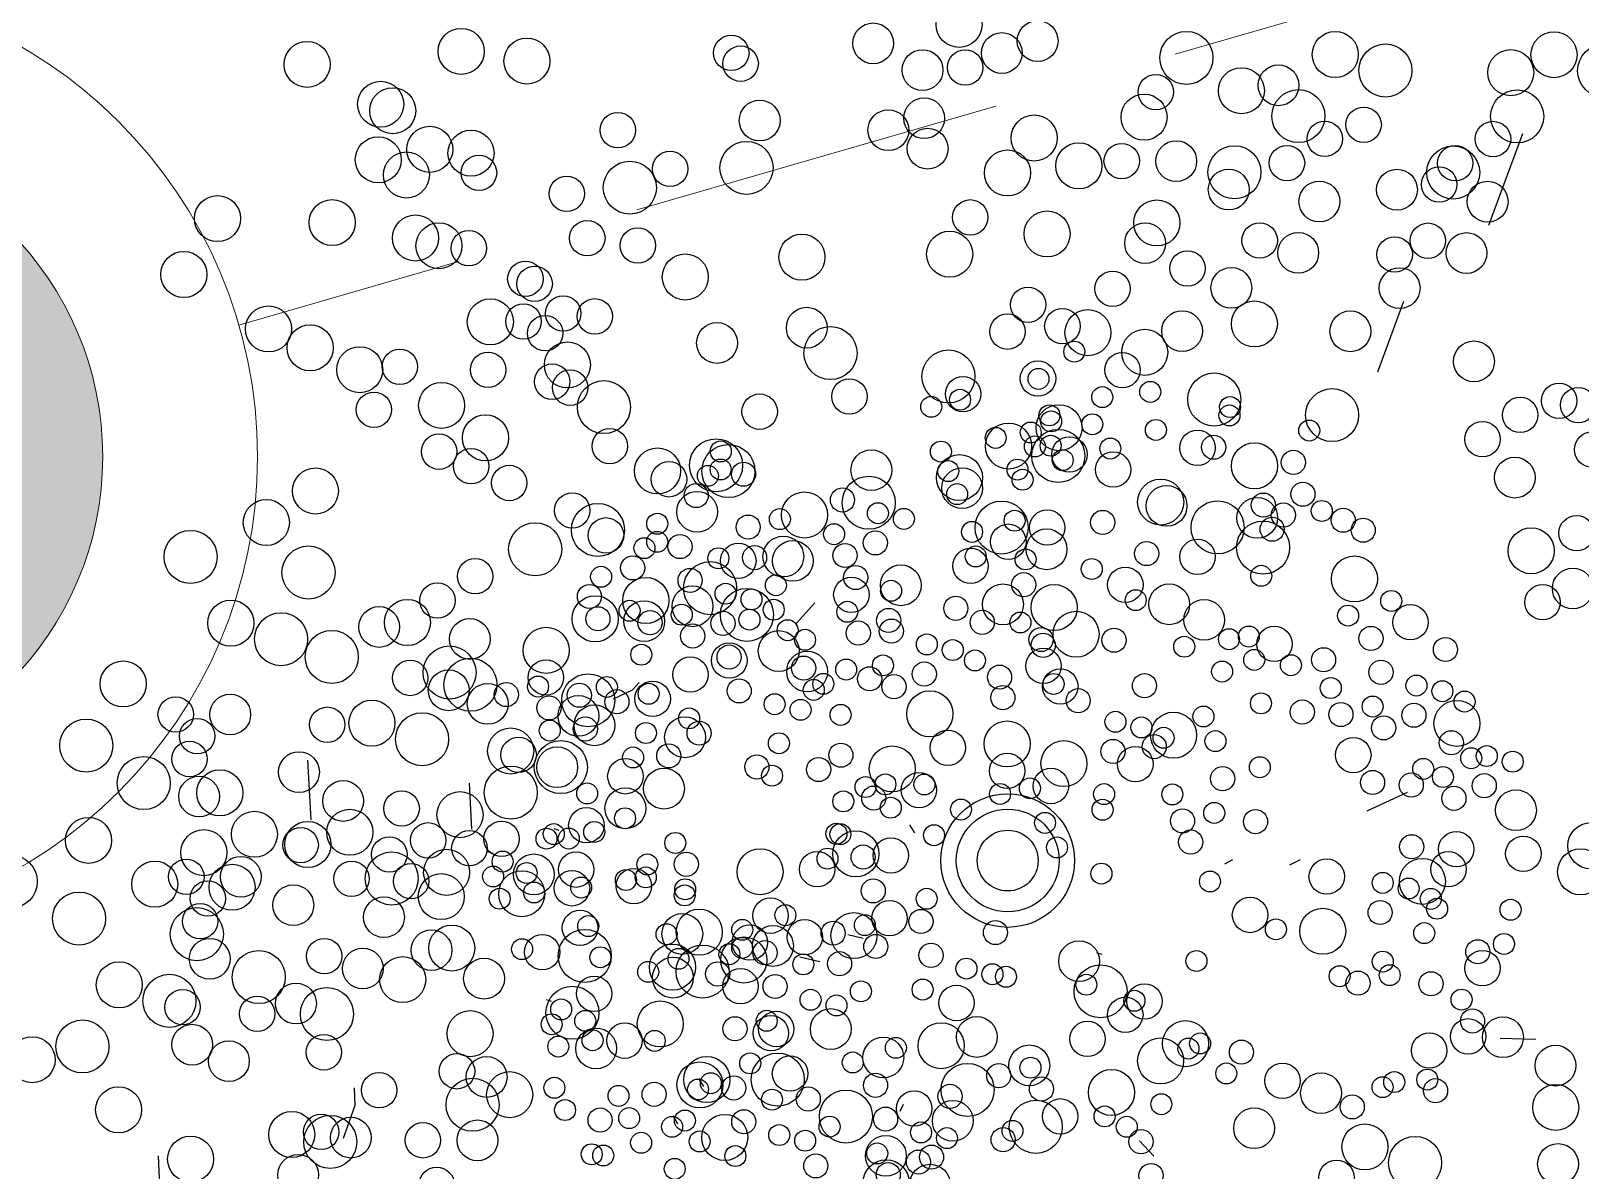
# Model space of a CAD drawing. Header units: millimetres. Extents: x 441156 to 441876, y 4514765 to 4515211.
# Drawn here: x 441543.206 to 441544.244, y 4514833.179 to 4514833.942 of the extents above; entities that cross this region are included whole.
import ezdxf

# ---------------------------------------------------------------- set-up
doc = ezdxf.new("R2010")
doc.units = ezdxf.units.MM
doc.linetypes.add('CONTINUA', pattern=[0])
doc.linetypes.add('HIDDEN', pattern=[0.375, 0.25, -0.125])
doc.layers.add('01_piscinas', color=254, linetype='Continuous')
doc.layers.add('INGIN ELECTRICIDAD ALUMBRADO', color=120, linetype='HIDDEN')

msp = doc.modelspace()

# ---------------------------------------------------------------- hatches: boundary and pattern name
at = {"layer": 'INGIN ELECTRICIDAD ALUMBRADO', "linetype": 'CONTINUA', "lineweight": 13}
h = msp.add_hatch(color=86, dxfattribs=at)
h.dxf.hatch_style = 1
edge = h.paths.add_edge_path()
edge.add_arc((441543.04046668, 4514833.65680628), 0.11124836, 177.98198912, 537.98198912)
edge = h.paths.add_edge_path()
edge.add_arc((441543.04046668, 4514833.65680628), 0.21369962, 177.98198912, 357.98198912)
edge.add_arc((441543.04046668, 4514833.65680628), 0.21369962, 357.98198912, 537.98198912)

# ---------------------------------------------------------------- linework, layer by layer
at = {"layer": '01_piscinas'}
for p, q in [((441544.18183493, 4514833.81185039, 0.00000053), (441544.20460716, 4514833.87315197, 0.00000053)), ((441544.107534, 4514833.71367405, 0.00000053), (441544.1250511, 4514833.76082911, 0.00000053)), ((441543.73072346, 4514833.55888913, 0.00000053), (441543.7185145, 4514833.54534543, 0.00000053)), ((441543.3913085, 4514833.45373142, 0.00000053), (441543.39338203, 4514833.41372432, 0.00000053)), ((441543.49943675, 4514833.43819792, 0.00000053), (441543.50103177, 4514833.40742323, 0.00000053)), ((441544.1004162, 4514833.41971833, 0.00000053), (441544.12747544, 4514833.43211904, 0.00000053)), ((441543.55967391, 4514833.40652842, 0.00000053), (441543.55622272, 4514833.40767762, 0.00000053)), ((441543.79764202, 4514833.40508074, 0.00000053), (441543.79433728, 4514833.41038336, 0.00000053)), ((441543.51539059, 4514833.39108042, 0.00000053), (441543.5119394, 4514833.39222962, 0.00000053)), ((441544.01042048, 4514833.38687476, 0.00000053), (441544.00492296, 4514833.38412386, 0.00000053)), ((441544.05558735, 4514833.38701132, 0.00000053), (441544.04844057, 4514833.38343514, 0.00000053)), ((441543.76320775, 4514833.33436368, 0.00000053), (441543.75292187, 4514833.33675115, 0.00000053)), ((441543.92304838, 4514833.32361634, 0.00000053), (441543.91959718, 4514833.32476554, 0.00000053)), ((441543.73421081, 4514833.31874691, 0.00000053), (441543.72083917, 4514833.32185062, 0.00000053)), ((441543.55457701, 4514833.29212728, 0.00000053), (441543.55112582, 4514833.29327648, 0.00000053)), ((441544.18957755, 4514833.26761473, 0.00000053), (441544.21341081, 4514833.2667772, 0.00000053)), ((441543.65654271, 4514833.2351548, 0.00000053), (441543.65323797, 4514833.24045742, 0.00000053)), ((441543.78999938, 4514833.22308405, 0.00000053), (441543.78764333, 4514833.21833843, 0.00000053)), ((441543.63919908, 4514833.21015524, 0.00000053), (441543.63589433, 4514833.21545785, 0.00000053)), ((441543.94810968, 4514833.19875672, 0.00000053), (441543.95773124, 4514833.1884343, 0.00000053))]:
    msp.add_line(p, q, dxfattribs=at)
at = {"layer": '01_piscinas', "elevation": 0.00000053}
for points in [[(441543.59613344, 4514833.49471994), (441543.60863967, 4514833.50065879), (441543.60863967, 4514833.50065879), (441543.6132547, 4514833.50573662)], [(441543.41528311, 4514833.20067859), (441543.42313119, 4514833.22272065), (441543.42313119, 4514833.22272065), (441543.42257815, 4514833.23430372)], [(441543.28190877, 4514833.1449563), (441543.29211128, 4514833.17361097), (441543.29211128, 4514833.17361097), (441543.29139232, 4514833.18866897)]]:
    msp.add_lwpolyline(points, dxfattribs=at)
at = {"layer": '01_piscinas'}
for centre, radius in [((441543.82730795, 4514833.94620591, 0.00000053), 0.01541533), ((441543.76982379, 4514833.93351761, 0.00000053), 0.01366082), ((441543.87988272, 4514833.93507392, 0.00000053), 0.01366082), ((441543.49408729, 4514833.92811737, 0.00000053), 0.01541533), ((441543.53807139, 4514833.92167514, 0.00000053), 0.01541533), ((441543.67487358, 4514833.92710387, 0.00000053), 0.01185795), ((441543.85593711, 4514833.92703838, 0.00000053), 0.01366082), ((441543.97945579, 4514833.92376344, 0.00000053), 0.01775907), ((441544.07911668, 4514833.92605823, 0.00000053), 0.01541533), ((441544.225527, 4514833.92590221, 0.00000053), 0.01541533), ((441543.39096231, 4514833.91942502, 0.00000053), 0.01541533), ((441543.68112098, 4514833.91992191, 0.00000053), 0.01185795), ((441543.80288301, 4514833.91561703, 0.00000053), 0.01366082), ((441543.8314284, 4514833.91734348, 0.00000053), 0.01185795), ((441544.11267639, 4514833.91533258, 0.00000053), 0.01775907), ((441544.19656996, 4514833.91390624, 0.00000053), 0.01541533), ((441544.25908671, 4514833.91517656, 0.00000053), 0.01775907), ((441544.01630169, 4514833.90178426, 0.00000053), 0.01541533), ((441544.04113753, 4514833.90542867, 0.00000053), 0.01366082), ((441543.44020677, 4514833.8927606, 0.00000053), 0.01541533), ((441543.95897779, 4514833.90091255, 0.00000053), 0.01185795), ((441543.44826495, 4514833.88839734, 0.00000053), 0.01541533), ((441543.69389153, 4514833.88182319, 0.00000053), 0.01366082), ((441543.80395046, 4514833.88337949, 0.00000053), 0.01366082), ((441543.95115452, 4514833.88411062, 0.00000053), 0.01541533), ((441544.05446297, 4514833.88480393, 0.00000053), 0.01775907), ((441544.20087329, 4514833.8846479, 0.00000053), 0.01775907), ((441543.59894132, 4514833.87540944, 0.00000053), 0.01185795), ((441543.78000485, 4514833.87534396, 0.00000053), 0.01366082), ((441543.87760277, 4514833.87016049, 0.00000053), 0.01541533), ((441544.09810151, 4514833.8790392, 0.00000053), 0.01185795), ((441543.47306317, 4514833.86255994, 0.00000053), 0.01541533), ((441543.50064315, 4514833.86003609, 0.00000053), 0.01541533), ((441543.80628741, 4514833.86302195, 0.00000053), 0.01366082), ((441544.07205693, 4514833.86959458, 0.00000053), 0.01185795), ((441544.18468025, 4514833.86947456, 0.00000053), 0.01185795), ((441543.43859761, 4514833.85557489, 0.00000053), 0.01541533), ((441543.68505567, 4514833.85015599, 0.00000053), 0.01775907), ((441543.90745325, 4514833.85151536, 0.00000053), 0.01541533), ((441543.93618452, 4514833.85470516, 0.00000053), 0.01185795), ((441543.97268313, 4514833.85467081, 0.00000053), 0.01366082), ((441544.01164957, 4514833.84721771, 0.00000053), 0.01775907), ((441544.04679134, 4514833.85336412, 0.00000053), 0.01185795), ((441544.15805989, 4514833.84706169, 0.00000053), 0.01775907), ((441544.15941466, 4514833.8532441, 0.00000053), 0.01185795), ((441543.45740004, 4514833.84539393, 0.00000053), 0.01541533), ((441543.50597939, 4514833.84683135, 0.00000053), 0.01185795), ((441543.60696897, 4514833.8369061, 0.00000053), 0.01775907), ((441543.63389052, 4514833.84948503, 0.00000053), 0.01185795), ((441543.85971731, 4514833.84675187, 0.00000053), 0.01541533), ((441543.56475117, 4514833.83282751, 0.00000053), 0.01185795), ((441544.00780854, 4514833.83565143, 0.00000053), 0.01366082), ((441544.12043187, 4514833.83553141, 0.00000053), 0.01366082), ((441544.14869269, 4514833.83903381, 0.00000053), 0.01185795), ((441544.06847838, 4514833.82762032, 0.00000053), 0.01366082), ((441544.1811017, 4514833.8275003, 0.00000053), 0.01366082), ((441543.33101748, 4514833.81620181, 0.00000053), 0.01541533), ((441543.40773509, 4514833.81354585, 0.00000053), 0.01541533), ((441543.83482094, 4514833.81702445, 0.00000053), 0.01185795), ((441543.95970363, 4514833.81329541, 0.00000053), 0.01541533), ((441543.46350266, 4514833.8032052, 0.00000053), 0.01541533), ((441543.47921396, 4514833.7980073, 0.00000053), 0.01541533), ((441543.57849735, 4514833.80311019, 0.00000053), 0.01185795), ((441543.88623708, 4514833.80591775, 0.00000053), 0.01541533), ((441543.95185774, 4514833.79976101, 0.00000053), 0.01366082), ((441544.02851996, 4514833.80152624, 0.00000053), 0.01185795), ((441544.14114328, 4514833.80140622, 0.00000053), 0.01185795), ((441543.49917045, 4514833.79642376, 0.00000053), 0.01185795), ((441543.61233127, 4514833.79815463, 0.00000053), 0.01185795), ((441543.72214927, 4514833.79035923, 0.00000053), 0.01541533), ((441543.82103126, 4514833.7924125, 0.00000053), 0.01541533), ((441544.05433512, 4514833.79327574, 0.00000053), 0.01366082), ((441544.11886864, 4514833.79217855, 0.00000053), 0.01185795), ((441544.16695845, 4514833.79315572, 0.00000053), 0.01366082), ((441543.30844223, 4514833.77878604, 0.00000053), 0.01541533), ((441543.64406256, 4514833.77710934, 0.00000053), 0.01541533), ((441543.98020074, 4514833.78285395, 0.00000053), 0.01185795), ((441543.5370508, 4514833.77591267, 0.00000053), 0.01185795), ((441543.5432494, 4514833.77255631, 0.00000053), 0.01185795), ((441543.93008753, 4514833.76925884, 0.00000053), 0.01185795), ((441544.00955557, 4514833.76979216, 0.00000053), 0.01366082), ((441544.12217889, 4514833.76967214, 0.00000053), 0.01366082), ((441543.87350926, 4514833.75852797, 0.00000053), 0.01185795), ((441543.51360543, 4514833.7471196, 0.00000053), 0.01541533), ((441543.56232495, 4514833.75268139, 0.00000053), 0.01185795), ((441543.58354032, 4514833.75073997, 0.00000053), 0.01185795), ((441544.02498481, 4514833.74568185, 0.00000053), 0.01541533), ((441543.36511072, 4514833.74231045, 0.00000053), 0.01541533), ((441543.53581299, 4514833.74730828, 0.00000053), 0.01185795), ((441543.55027639, 4514833.73947677, 0.00000053), 0.01185795), ((441543.72539611, 4514833.74313989, 0.00000053), 0.01366082), ((441543.85975122, 4514833.74052134, 0.00000053), 0.01185795), ((441543.89647117, 4514833.74418556, 0.00000053), 0.01185795), ((441543.9135565, 4514833.73983085, 0.00000053), 0.01541533), ((441543.97662218, 4514833.74087968, 0.00000053), 0.01366082), ((441544.08924551, 4514833.74075966, 0.00000053), 0.01366082), ((441543.39301056, 4514833.72968549, 0.00000053), 0.01541533), ((441543.66532942, 4514833.73294767, 0.00000053), 0.01366082), ((441543.74125516, 4514833.7262042, 0.00000053), 0.01775907), ((441543.95159298, 4514833.72668116, 0.00000053), 0.01541533), ((441543.42618126, 4514833.71503385, 0.00000053), 0.01541533), ((441543.45305904, 4514833.71702129, 0.00000053), 0.01185795), ((441543.56516196, 4514833.71825163, 0.00000053), 0.01541533), ((441543.90443578, 4514833.72712647, 0.00000053), 0.00701654), ((441544.17196704, 4514833.72060017, 0.00000053), 0.01366082), ((441543.51207258, 4514833.71497825, 0.00000053), 0.01185795), ((441543.55497071, 4514833.7070239, 0.00000053), 0.01185795), ((441543.82022289, 4514833.71051938, 0.00000053), 0.01775907), ((441543.88015104, 4514833.70911048, 0.00000053), 0.01185795), ((441543.93666377, 4514833.7147856, 0.00000053), 0.01185795), ((441543.56705633, 4514833.70302552, 0.00000053), 0.01185795), ((441543.58964833, 4514833.6899871, 0.00000053), 0.01775907), ((441543.75392964, 4514833.69714239, 0.00000053), 0.01185795), ((441543.82999271, 4514833.69872183, 0.00000053), 0.01185795), ((441543.88049602, 4514833.70888453, 0.00000053), 0.00701654), ((441543.99812664, 4514833.69508055, 0.00000053), 0.01775907), ((441543.43569346, 4514833.68823994, 0.00000053), 0.01185795), ((441543.48098432, 4514833.69115091, 0.00000053), 0.01541533), ((441543.69386295, 4514833.68695017, 0.00000053), 0.01185795), ((441543.82798021, 4514833.69495533, 0.00000053), 0.00701654), ((441543.92316697, 4514833.69667669, 0.00000053), 0.00701654), ((441543.9552889, 4514833.70018787, 0.00000053), 0.00701654), ((441544.07699742, 4514833.68464009, 0.00000053), 0.01775907), ((441544.22893102, 4514833.6942107, 0.00000053), 0.01185795), ((441544.24178971, 4514833.69135834, 0.00000053), 0.01185795), ((441543.80867204, 4514833.6901789, 0.00000053), 0.00701654), ((441543.89427606, 4514833.67621307, 0.00000053), 0.01541533), ((441543.88776343, 4514833.68445318, 0.00000053), 0.00701654), ((441543.88895264, 4514833.68045532, 0.00000053), 0.00701654), ((441544.00829769, 4514833.68442768, 0.00000053), 0.00701654), ((441544.00868872, 4514833.6900466, 0.00000053), 0.00701654), ((441544.20288644, 4514833.68476608, 0.00000053), 0.01185795), ((441543.51034451, 4514833.66946195, 0.00000053), 0.01541533), ((441543.86041811, 4514833.66393507, 0.00000053), 0.01541533), ((441543.87527726, 4514833.67300282, 0.00000053), 0.00701654), ((441543.91648454, 4514833.67849128, 0.00000053), 0.00701654), ((441543.95906493, 4514833.67471796, 0.00000053), 0.00701654), ((441544.06169751, 4514833.67428641, 0.00000053), 0.00701654), ((441544.17762085, 4514833.66853561, 0.00000053), 0.01185795), ((441543.47928461, 4514833.66018179, 0.00000053), 0.01185795), ((441543.59351131, 4514833.66388114, 0.00000053), 0.01185795), ((441543.66465551, 4514833.65102759, 0.00000053), 0.01775907), ((441543.66780611, 4514833.66034231, 0.00000053), 0.00701654), ((441543.81517114, 4514833.66020038, 0.00000053), 0.00701654), ((441543.85181703, 4514833.66940887, 0.00000053), 0.00701654), ((441543.87805209, 4514833.66367449, 0.00000053), 0.00701654), ((441543.89370396, 4514833.65732623, 0.00000053), 0.01775907), ((441543.88861818, 4514833.66415819, 0.00000053), 0.00701654), ((441543.90116598, 4514833.6582744, 0.00000053), 0.01185795), ((441543.92856743, 4514833.66226152, 0.00000053), 0.00701654), ((441543.98688006, 4514833.66277517, 0.00000053), 0.01185795), ((441543.99770023, 4514833.66314365, 0.00000053), 0.00808333), ((441544.25102635, 4514833.66153718, 0.00000053), 0.01185795), ((441543.50074602, 4514833.65047028, 0.00000053), 0.01185795), ((441543.6254686, 4514833.6472547, 0.00000053), 0.01541533), ((441543.67291679, 4514833.64721003, 0.00000053), 0.01775907), ((441543.76862648, 4514833.64779236, 0.00000053), 0.01366082), ((441543.82757284, 4514833.64283546, 0.00000053), 0.01541533), ((441543.89668252, 4514833.65446924, 0.00000053), 0.00701654), ((441543.93042481, 4514833.64815926, 0.00000053), 0.01185795), ((441544.02505148, 4514833.65071779, 0.00000053), 0.01541533), ((441544.05110004, 4514833.65300238, 0.00000053), 0.00808333), ((441544.19930789, 4514833.64279181, 0.00000053), 0.01366082), ((441543.39653558, 4514833.63384103, 0.00000053), 0.01541533), ((441543.52626194, 4514833.63919979, 0.00000053), 0.01185795), ((441543.63317018, 4514833.641675, 0.00000053), 0.01185795), ((441543.65919341, 4514833.64400028, 0.00000053), 0.00701654), ((441543.6677523, 4514833.64822797, 0.00000053), 0.00701654), ((441543.68306298, 4514833.64505668, 0.00000053), 0.00808333), ((441543.82008738, 4514833.64715743, 0.00000053), 0.00701654), ((441543.82937089, 4514833.63572712, 0.00000053), 0.01366082), ((441543.86643773, 4514833.64813187, 0.00000053), 0.00701654), ((441543.86982148, 4514833.64140222, 0.00000053), 0.00701654), ((441543.6513749, 4514833.63079555, 0.00000053), 0.00808333), ((441543.74929031, 4514833.62785516, 0.00000053), 0.00808333), ((441543.76686184, 4514833.62599489, 0.00000053), 0.01775907), ((441543.82604776, 4514833.63176576, 0.00000053), 0.00701654), ((441543.96223649, 4514833.62644382, 0.00000053), 0.01541533), ((441543.96621993, 4514833.62385109, 0.00000053), 0.01366082), ((441544.05744251, 4514833.63168048, 0.00000053), 0.00808333), ((441543.3636903, 4514833.61274142, 0.00000053), 0.01541533), ((441543.56841814, 4514833.62082829, 0.00000053), 0.01185795), ((441543.58564643, 4514833.60773775, 0.00000053), 0.01775907), ((441543.65200585, 4514833.61993306, 0.00000053), 0.01366082), ((441543.72386586, 4514833.61776185, 0.00000053), 0.01541533), ((441543.77301205, 4514833.61895561, 0.00000053), 0.00701654), ((441543.85576599, 4514833.60936852, 0.00000053), 0.01775907), ((441544.00039778, 4514833.60946349, 0.00000053), 0.01775907), ((441544.02688976, 4514833.61581997, 0.00000053), 0.01366082), ((441544.03101964, 4514833.62440233, 0.00000053), 0.00808333), ((441544.04440075, 4514833.61774546, 0.00000053), 0.00808333), ((441544.07010845, 4514833.62045926, 0.00000053), 0.00701654), ((441543.59100291, 4514833.60414448, 0.00000053), 0.01185795), ((441543.62532556, 4514833.6119205, 0.00000053), 0.00701654), ((441543.68616691, 4514833.609683, 0.00000053), 0.00808333), ((441543.70737947, 4514833.61502592, 0.00000053), 0.00701654), ((441543.79037427, 4514833.61517526, 0.00000053), 0.00701654), ((441543.86451216, 4514833.61395503, 0.00000053), 0.00701654), ((441543.88633487, 4514833.60933765, 0.00000053), 0.01185795), ((441543.92345919, 4514833.61280375, 0.00000053), 0.00808333), ((441544.03686082, 4514833.60824994, 0.00000053), 0.00808333), ((441544.08441946, 4514833.61426107, 0.00000053), 0.00808333), ((441544.09780057, 4514833.60760419, 0.00000053), 0.00808333), ((441544.24068279, 4514833.60559068, 0.00000053), 0.01185795), ((441543.31301267, 4514833.58971494, 0.00000053), 0.01775907), ((441543.54360447, 4514833.59485151, 0.00000053), 0.01775907), ((441543.62527175, 4514833.59980617, 0.00000053), 0.00701654), ((441543.64058243, 4514833.59663488, 0.00000053), 0.00808333), ((441543.74367789, 4514833.60491117, 0.00000053), 0.00701654), ((441543.77131468, 4514833.59911024, 0.00000053), 0.00808333), ((441543.83599943, 4514833.60644058, 0.00000053), 0.00701654), ((441543.86029029, 4514833.59989303, 0.00000053), 0.01185795), ((441543.88589479, 4514833.59480931, 0.00000053), 0.01366082), ((441544.03081627, 4514833.59592852, 0.00000053), 0.01775907), ((441544.21026929, 4514833.59381826, 0.00000053), 0.01541533), ((441543.39188346, 4514833.57927448, 0.00000053), 0.01775907), ((441543.61671286, 4514833.59557847, 0.00000053), 0.00701654), ((441543.66621065, 4514833.5887754, 0.00000053), 0.00701654), ((441543.6795599, 4514833.58706198, 0.00000053), 0.01185795), ((441543.69046161, 4514833.58923053, 0.00000053), 0.00808333), ((441543.70970368, 4514833.5899642, 0.00000053), 0.01366082), ((441543.71605851, 4514833.58702762, 0.00000053), 0.01366082), ((441543.75102706, 4514833.59065788, 0.00000053), 0.00808333), ((441543.8350247, 4514833.58366256, 0.00000053), 0.01185795), ((441543.83846843, 4514833.59001036, 0.00000053), 0.00701654), ((441543.87181449, 4514833.58807031, 0.00000053), 0.00701654), ((441543.95285597, 4514833.59193595, 0.00000053), 0.00808333), ((441543.98693135, 4514833.58972589, 0.00000053), 0.01185795), ((441543.50345757, 4514833.57674377, 0.00000053), 0.01185795), ((441543.58773971, 4514833.57641673, 0.00000053), 0.00701654), ((441543.60889435, 4514833.58237375, 0.00000053), 0.00808333), ((441543.66065362, 4514833.56877824, 0.00000053), 0.01775907), ((441543.75813006, 4514833.57592343, 0.00000053), 0.00808333), ((441543.78832393, 4514833.57070828, 0.00000053), 0.01366082), ((441543.91615215, 4514833.58161949, 0.00000053), 0.00701654), ((441544.02955378, 4514833.57706568, 0.00000053), 0.00701654), ((441544.09194854, 4514833.57498178, 0.00000053), 0.01541533), ((441543.61765764, 4514833.5605452, 0.00000053), 0.01541533), ((441543.64732131, 4514833.57398035, 0.00000053), 0.00808333), ((441543.70474111, 4514833.57074257, 0.00000053), 0.00701654), ((441543.7552501, 4514833.56437517, 0.00000053), 0.01185795), ((441543.7818518, 4514833.56702388, 0.00000053), 0.00701654), ((441543.87059849, 4514833.57109238, 0.00000053), 0.00808333), ((441543.93861212, 4514833.57105361, 0.00000053), 0.01185795), ((441544.23810465, 4514833.56856876, 0.00000053), 0.01366082), ((441543.47819198, 4514833.5605133, 0.00000053), 0.01185795), ((441543.58379969, 4514833.5482672, 0.00000053), 0.01541533), ((441543.57992119, 4514833.56321201, 0.00000053), 0.00808333), ((441543.64892746, 4514833.55666433, 0.00000053), 0.01366082), ((441543.67104305, 4514833.5650808, 0.00000053), 0.00701654), ((441543.68535579, 4514833.55091729, 0.00000053), 0.01775907), ((441543.68840527, 4514833.56130045, 0.00000053), 0.00701654), ((441543.82515973, 4514833.55529216, 0.00000053), 0.00808333), ((441543.85671174, 4514833.55791876, 0.00000053), 0.01366082), ((441543.89099291, 4514833.555813, 0.00000053), 0.01541533), ((441543.94554893, 4514833.56075169, 0.00000053), 0.00701654), ((441543.96796696, 4514833.55799182, 0.00000053), 0.01366082), ((441544.11660112, 4514833.56021697, 0.00000053), 0.00701654), ((441544.21788952, 4514833.5593833, 0.00000053), 0.01185795), ((441543.33993752, 4514833.54535218, 0.00000053), 0.01541533), ((441543.37349723, 4514833.53462653, 0.00000053), 0.01775907), ((441543.43920919, 4514833.54280062, 0.00000053), 0.01366082), ((441543.45809963, 4514833.54579745, 0.00000053), 0.01541533), ((441543.5855841, 4514833.54832128, 0.00000053), 0.00808333), ((441543.60679666, 4514833.5536642, 0.00000053), 0.00701654), ((441543.61658749, 4514833.54675183, 0.00000053), 0.01366082), ((441543.62049633, 4514833.54569344, 0.00000053), 0.00808333), ((441543.64170889, 4514833.55103636, 0.00000053), 0.00701654), ((441543.66934568, 4514833.54523544, 0.00000053), 0.00808333), ((441543.68703433, 4514833.54774448, 0.00000053), 0.00701654), ((441543.70325418, 4514833.55435492, 0.00000053), 0.00701654), ((441543.75251764, 4514833.55297944, 0.00000053), 0.00701654), ((441543.78015443, 4514833.54717851, 0.00000053), 0.00808333), ((441543.84283843, 4514833.54590836, 0.00000053), 0.00808333), ((441543.86837381, 4514833.54581012, 0.00000053), 0.00701654), ((441543.90563843, 4514833.53795497, 0.00000053), 0.01541533), ((441543.9913658, 4514833.5475803, 0.00000053), 0.01366082), ((441544.0877308, 4514833.55042036, 0.00000053), 0.00701654), ((441544.12940659, 4514833.54595703, 0.00000053), 0.01185795), ((441543.49987902, 4514833.53476951, 0.00000053), 0.01366082), ((441543.55095441, 4514833.52716759, 0.00000053), 0.01541533), ((441543.64905806, 4514833.53678307, 0.00000053), 0.00808333), ((441543.7125737, 4514833.54063232, 0.00000053), 0.00701654), ((441543.75986681, 4514833.53872615, 0.00000053), 0.00808333), ((441543.78201943, 4514833.54004198, 0.00000053), 0.00808333), ((441543.88220047, 4514833.53441208, 0.00000053), 0.00808333), ((441543.93104982, 4514833.53395407, 0.00000053), 0.00808333), ((441544.02126592, 4514833.53640294, 0.00000053), 0.00701654), ((441544.03839062, 4514833.53146742, 0.00000053), 0.01185795), ((441544.10298768, 4514833.53513474, 0.00000053), 0.00808333), ((441543.407422, 4514833.52277096, 0.00000053), 0.01775907), ((441543.67355147, 4514833.52036237, 0.00000053), 0.01185795), ((441543.7066253, 4514833.52669547, 0.00000053), 0.01366082), ((441543.72423786, 4514833.53423486, 0.00000053), 0.00701654), ((441543.80574118, 4514833.53114243, 0.00000053), 0.00701654), ((441543.82310339, 4514833.52736207, 0.00000053), 0.00701654), ((441543.88363068, 4514833.5305245, 0.00000053), 0.00808333), ((441543.97803505, 4514833.52958727, 0.00000053), 0.00701654), ((441544.00797538, 4514833.5346253, 0.00000053), 0.00701654), ((441544.15286685, 4514833.52773039, 0.00000053), 0.00808333), ((441543.48629278, 4514833.51233051, 0.00000053), 0.01775907), ((441543.50027679, 4514833.5041411, 0.00000053), 0.01775907), ((441543.61463909, 4514833.52423368, 0.00000053), 0.00701654), ((441543.64750689, 4514833.51091775, 0.00000053), 0.01185795), ((441543.67342089, 4514833.52266224, 0.00000053), 0.00808333), ((441543.72562697, 4514833.51295628, 0.00000053), 0.01366082), ((441543.72330006, 4514833.5152579, 0.00000053), 0.00808333), ((441543.75176833, 4514833.51429017, 0.00000053), 0.00701654), ((441543.77640702, 4514833.51709799, 0.00000053), 0.00701654), ((441543.8379523, 4514833.52041655, 0.00000053), 0.00701654), ((441543.88380937, 4514833.51672221, 0.00000053), 0.01185795), ((441544.02487238, 4514833.52079458, 0.00000053), 0.00701654), ((441544.0494285, 4514833.51722009, 0.00000053), 0.00701654), ((441544.07129959, 4514833.5208736, 0.00000053), 0.00808333), ((441543.26783403, 4514833.50467548, 0.00000053), 0.01541533), ((441543.4599206, 4514833.50867542, 0.00000053), 0.01185795), ((441543.48573577, 4514833.50042493, 0.00000053), 0.01366082), ((441543.55081454, 4514833.50901794, 0.00000053), 0.01185795), ((441543.57914757, 4514833.49370065, 0.00000053), 0.01775907), ((441543.73646307, 4514833.50475087, 0.00000053), 0.00701654), ((441543.76745219, 4514833.50811473, 0.00000053), 0.00808333), ((441543.78375618, 4514833.5028447, 0.00000053), 0.00808333), ((441543.8040438, 4514833.51129706, 0.00000053), 0.00808333), ((441543.85444041, 4514833.50922806, 0.00000053), 0.00808333), ((441543.89507515, 4514833.50298526, 0.00000053), 0.01185795), ((441543.89055077, 4514833.50464855, 0.00000053), 0.00701654), ((441543.95141749, 4514833.50349005, 0.00000053), 0.00808333), ((441544.00336829, 4514833.51294738, 0.00000053), 0.00701654), ((441544.10972655, 4514833.51248021, 0.00000053), 0.00808333), ((441544.1334483, 4514833.50358066, 0.00000053), 0.00701654), ((441543.51183174, 4514833.49130526, 0.00000053), 0.01366082), ((441543.52429672, 4514833.49755835, 0.00000053), 0.00808333), ((441543.54550928, 4514833.50290127, 0.00000053), 0.00701654), ((441543.57314607, 4514833.49710034, 0.00000053), 0.00808333), ((441543.59160418, 4514833.50266552, 0.00000053), 0.00701654), ((441543.59831639, 4514833.49276699, 0.00000053), 0.00808333), ((441543.6222413, 4514833.49468728, 0.00000053), 0.01185795), ((441543.61952895, 4514833.49810991, 0.00000053), 0.00701654), ((441543.68015976, 4514833.50000772, 0.00000053), 0.00808333), ((441543.73007492, 4514833.50067483, 0.00000053), 0.00701654), ((441543.85664227, 4514833.49552907, 0.00000053), 0.00808333), ((441543.90703888, 4514833.49346006, 0.00000053), 0.00808333), ((441544.07608446, 4514833.50194069, 0.00000053), 0.00701654), ((441544.15081051, 4514833.4998003, 0.00000053), 0.00701654), ((441543.30301224, 4514833.48424864, 0.00000053), 0.01185795), ((441543.33951085, 4514833.48421428, 0.00000053), 0.01366082), ((441543.43434684, 4514833.4784082, 0.00000053), 0.01541533), ((441543.55285845, 4514833.48864798, 0.00000053), 0.00808333), ((441543.57250158, 4514833.48327414, 0.00000053), 0.01366082), ((441543.5832585, 4514833.4769746, 0.00000053), 0.01366082), ((441543.70388151, 4514833.49110817, 0.00000053), 0.00701654), ((441543.72124373, 4514833.48732781, 0.00000053), 0.00701654), ((441543.74803363, 4514833.483965, 0.00000053), 0.00701654), ((441543.80779108, 4514833.48463654, 0.00000053), 0.01541533), ((441543.99089094, 4514833.48288446, 0.00000053), 0.00701654), ((441544.02938809, 4514833.4916766, 0.00000053), 0.00701654), ((441544.05702487, 4514833.48587568, 0.00000053), 0.00808333), ((441544.08290158, 4514833.4841933, 0.00000053), 0.00808333), ((441544.10411414, 4514833.48953622, 0.00000053), 0.00701654), ((441544.13175092, 4514833.48373529, 0.00000053), 0.00808333), ((441544.16057156, 4514833.47825693, 0.00000053), 0.01541533), ((441544.16565942, 4514833.49285478, 0.00000053), 0.00701654), ((441543.24318032, 4514833.46342118, 0.00000053), 0.01775907), ((441543.3174247, 4514833.46970759, 0.00000053), 0.01185795), ((441543.40445638, 4514833.47738566, 0.00000053), 0.01185795), ((441543.46790655, 4514833.46768255, 0.00000053), 0.01775907), ((441543.55335171, 4514833.47347074, 0.00000053), 0.00701654), ((441543.57722128, 4514833.47452715, 0.00000053), 0.00808333), ((441543.64392834, 4514833.46894348, 0.00000053), 0.01366082), ((441543.64662258, 4514833.48161933, 0.00000053), 0.00701654), ((441543.65333479, 4514833.47172081, 0.00000053), 0.00808333), ((441543.85949131, 4514833.46449041, 0.00000053), 0.01541533), ((441543.93199894, 4514833.47934032, 0.00000053), 0.00701654), ((441543.94936115, 4514833.47555997, 0.00000053), 0.00701654), ((441543.97091961, 4514833.47034141, 0.00000053), 0.01541533), ((441544.1114633, 4514833.47528293, 0.00000053), 0.00808333), ((441543.52720163, 4514833.45977834, 0.00000053), 0.01541533), ((441543.61775226, 4514833.47182272, 0.00000053), 0.00701654), ((441543.70675071, 4514833.46493989, 0.00000053), 0.00701654), ((441543.81980796, 4514833.46197109, 0.00000053), 0.01185795), ((441543.95794718, 4514833.46271982, 0.00000053), 0.00808333), ((441543.96421006, 4514833.46861444, 0.00000053), 0.00701654), ((441543.99890078, 4514833.46641014, 0.00000053), 0.00701654), ((441544.15679865, 4514833.46530768, 0.00000053), 0.00808333), ((441543.31224888, 4514833.45442748, 0.00000053), 0.01185795), ((441543.38549199, 4514833.44565158, 0.00000053), 0.01366082), ((441543.53254316, 4514833.45718006, 0.00000053), 0.01185795), ((441543.56076134, 4514833.44905269, 0.00000053), 0.01775907), ((441543.55835832, 4514833.44892956, 0.00000053), 0.01366082), ((441543.60913957, 4514833.45548069, 0.00000053), 0.00701654), ((441543.63300914, 4514833.45653709, 0.00000053), 0.00808333), ((441543.74820126, 4514833.4569831, 0.00000053), 0.00808333), ((441543.78263103, 4514833.44779304, 0.00000053), 0.01541533), ((441543.89752779, 4514833.45134072, 0.00000053), 0.01541533), ((441543.93030156, 4514833.45949496, 0.00000053), 0.00808333), ((441543.94529145, 4514833.45097483, 0.00000053), 0.01185795), ((441544.09117756, 4514833.4570637, 0.00000053), 0.01185795), ((441544.17008858, 4514833.45494859, 0.00000053), 0.00701654), ((441544.1805204, 4514833.45640813, 0.00000053), 0.00701654), ((441544.19788261, 4514833.45262777, 0.00000053), 0.00701654), ((441543.28162538, 4514833.43831987, 0.00000053), 0.01775907), ((441543.52724579, 4514833.43191128, 0.00000053), 0.01775907), ((441543.60396992, 4514833.4428494, 0.00000053), 0.01185795), ((441543.69198043, 4514833.4490683, 0.00000053), 0.00808333), ((441543.70214362, 4514833.44326197, 0.00000053), 0.00701654), ((441543.73332614, 4514833.44738912, 0.00000053), 0.00808333), ((441543.85957737, 4514833.44647406, 0.00000053), 0.01185795), ((441544.003707, 4514833.44126253, 0.00000053), 0.00808333), ((441544.02863741, 4514833.44890429, 0.00000053), 0.00701654), ((441544.13800547, 4514833.44782263, 0.00000053), 0.00701654), ((441544.15118624, 4514833.44236369, 0.00000053), 0.00701654), ((441543.31868546, 4514833.42930449, 0.00000053), 0.01366082), ((441543.33253008, 4514833.43178197, 0.00000053), 0.01541533), ((441543.41506511, 4514833.42634288, 0.00000053), 0.01366082), ((441543.57840357, 4514833.43137686, 0.00000053), 0.00701654), ((441543.62978508, 4514833.4345989, 0.00000053), 0.01366082), ((441543.76470828, 4514833.4356574, 0.00000053), 0.00701654), ((441543.77799883, 4514833.43743504, 0.00000053), 0.00701654), ((441543.80045408, 4514833.43362993, 0.00000053), 0.01185795), ((441543.80413413, 4514833.43735766, 0.00000053), 0.00701654), ((441543.85475976, 4514833.43103028, 0.00000053), 0.00701654), ((441543.87471567, 4514833.43479061, 0.00000053), 0.00701654), ((441543.8888362, 4514833.43635892, 0.00000053), 0.01185795), ((441544.10409697, 4514833.43870314, 0.00000053), 0.00808333), ((441544.12997368, 4514833.43702077, 0.00000053), 0.00808333), ((441544.17882302, 4514833.43656276, 0.00000053), 0.00808333), ((441543.45422258, 4514833.42131372, 0.00000053), 0.01185795), ((441543.49328708, 4514833.41713982, 0.00000053), 0.01541533), ((441543.6040039, 4514833.42141319, 0.00000053), 0.01366082), ((441543.74983316, 4514833.42606343, 0.00000053), 0.00701654), ((441543.77022563, 4514833.42823818, 0.00000053), 0.00808333), ((441543.78160528, 4514833.42182668, 0.00000053), 0.00701654), ((441543.85986423, 4514833.38641958, 0.00000053), 0.0446896), ((441543.8286163, 4514833.42058008, 0.00000053), 0.00701654), ((441543.92440248, 4514833.43092023, 0.00000053), 0.00701654), ((441543.97006491, 4514833.43072301, 0.00000053), 0.00701654), ((441544.1585354, 4514833.4281104, 0.00000053), 0.00808333), ((441544.20005899, 4514833.42012964, 0.00000053), 0.01366082), ((441543.35567854, 4514833.40401357, 0.00000053), 0.01541533), ((441543.41953376, 4514833.40535522, 0.00000053), 0.01541533), ((441543.5778818, 4514833.41005053, 0.00000053), 0.01185795), ((441543.60373681, 4514833.41473697, 0.00000053), 0.00701654), ((441543.85986423, 4514833.38641958, 0.00000053), 0.03437661), ((441543.88487138, 4514833.41166678, 0.00000053), 0.00701654), ((441543.92336853, 4514833.42045893, 0.00000053), 0.00701654), ((441543.97688202, 4514833.41297563, 0.00000053), 0.00808333), ((441543.99809458, 4514833.41831855, 0.00000053), 0.00701654), ((441544.02573137, 4514833.41251762, 0.00000053), 0.00808333), ((441543.24465823, 4514833.39993862, 0.00000053), 0.01541533), ((441543.32182059, 4514833.39173556, 0.00000053), 0.01541533), ((441543.38662884, 4514833.39681884, 0.00000053), 0.01185795), ((441543.3914748, 4514833.39717332, 0.00000053), 0.01541533), ((441543.47202909, 4514833.39995342, 0.00000053), 0.01185795), ((441543.52114849, 4514833.40098546, 0.00000053), 0.01185795), ((441543.55119233, 4514833.40108689, 0.00000053), 0.00701654), ((441543.55607071, 4514833.40414825, 0.00000053), 0.00701654), ((441543.56609951, 4514833.40118712, 0.00000053), 0.00701654), ((441543.58313736, 4514833.40556615, 0.00000053), 0.00701654), ((441543.74522608, 4514833.40438551, 0.00000053), 0.00701654), ((441543.74787495, 4514833.40405425, 0.00000053), 0.00701654), ((441543.81058792, 4514833.40337128, 0.00000053), 0.00701654), ((441543.982316, 4514833.39882916, 0.00000053), 0.00808333), ((441544.25017147, 4514833.39632035, 0.00000053), 0.01541533), ((441543.44598451, 4514833.39050879, 0.00000053), 0.01185795), ((441543.49956467, 4514833.39469169, 0.00000053), 0.01185795), ((441543.63739323, 4514833.39820001, 0.00000053), 0.00701654), ((441543.75825134, 4514833.39094431, 0.00000053), 0.01541533), ((441543.76313183, 4514833.38876862, 0.00000053), 0.00808333), ((441543.78170047, 4514833.38990014, 0.00000053), 0.01185795), ((441543.85986423, 4514833.38641958, 0.00000053), 0.02034119), ((441543.89288122, 4514833.39519246, 0.00000053), 0.00701654), ((441544.13027333, 4514833.39565706, 0.00000053), 0.00808333), ((441544.16010057, 4514833.39403556, 0.00000053), 0.01185795), ((441544.20499947, 4514833.39099154, 0.00000053), 0.01185795), ((441543.19263465, 4514833.37233465, 0.00000053), 0.01775907), ((441543.3101121, 4514833.37561937, 0.00000053), 0.01185795), ((441543.34661071, 4514833.37558502, 0.00000053), 0.01366082), ((441543.42071892, 4514833.37427833, 0.00000053), 0.01185795), ((441543.44755786, 4514833.37441737, 0.00000053), 0.01775907), ((441543.48432959, 4514833.37854346, 0.00000053), 0.01541533), ((441543.52181619, 4514833.38573912, 0.00000053), 0.00701654), ((441543.54270548, 4514833.37718711, 0.00000053), 0.01366082), ((441543.57099143, 4514833.38036103, 0.00000053), 0.01185795), ((441543.61867473, 4514833.38382024, 0.00000053), 0.00701654), ((441543.6447424, 4514833.38394671, 0.00000053), 0.00808333), ((441543.69415375, 4514833.37897511, 0.00000053), 0.01541533), ((441543.73239463, 4514833.38069306, 0.00000053), 0.01185795), ((441543.73926226, 4514833.38771221, 0.00000053), 0.00701654), ((441544.0733902, 4514833.3756891, 0.00000053), 0.01185795), ((441544.137448, 4514833.37246996, 0.00000053), 0.01541533), ((441544.15484115, 4514833.38060289, 0.00000053), 0.01185795), ((441544.24333422, 4514833.37885789, 0.00000053), 0.01541533), ((441543.28897532, 4514833.37063595, 0.00000053), 0.01541533), ((441543.3407502, 4514833.3685464, 0.00000053), 0.01541533), ((441543.46054574, 4514833.37267098, 0.00000053), 0.01185795), ((441543.48073768, 4514833.36228719, 0.00000053), 0.01541533), ((441543.51545766, 4514833.3757752, 0.00000053), 0.00701654), ((441543.53459574, 4514833.36422735, 0.00000053), 0.01541533), ((441543.53791256, 4514833.37810309, 0.00000053), 0.00701654), ((441543.56822843, 4514833.3678562, 0.00000053), 0.01185795), ((441543.60433174, 4514833.37341028, 0.00000053), 0.00701654), ((441543.6096577, 4514833.36934864, 0.00000053), 0.01185795), ((441543.61762228, 4514833.37518792, 0.00000053), 0.00701654), ((441543.92261785, 4514833.37768662, 0.00000053), 0.00701654), ((441543.99524975, 4514833.37241194, 0.00000053), 0.00701654), ((441544.11085477, 4514833.37150733, 0.00000053), 0.00701654), ((441543.23829769, 4514833.34760947, 0.00000053), 0.01775907), ((441543.32452456, 4514833.36107832, 0.00000053), 0.01185795), ((441543.38173612, 4514833.35656565, 0.00000053), 0.01366082), ((441543.51988417, 4514833.36089429, 0.00000053), 0.00701654), ((441543.5428288, 4514833.36506014, 0.00000053), 0.00701654), ((441543.57439141, 4514833.36837225, 0.00000053), 0.00701654), ((441543.6436707, 4514833.36311237, 0.00000053), 0.00701654), ((441543.64400797, 4514833.36718036, 0.00000053), 0.00701654), ((441543.7698707, 4514833.3661141, 0.00000053), 0.00808333), ((441543.80563642, 4514833.36086485, 0.00000053), 0.00701654), ((441544.12821699, 4514833.36772698, 0.00000053), 0.00701654), ((441544.1430659, 4514833.36078145, 0.00000053), 0.00701654), ((441543.31934874, 4514833.34579821, 0.00000053), 0.01185795), ((441543.44240596, 4514833.34853453, 0.00000053), 0.01366082), ((441543.7010702, 4514833.34955357, 0.00000053), 0.01185795), ((441543.71107469, 4514833.34986131, 0.00000053), 0.00701654), ((441543.78072106, 4514833.34779132, 0.00000053), 0.01185795), ((441544.02208003, 4514833.35001401, 0.00000053), 0.01185795), ((441544.1091574, 4514833.35166197, 0.00000053), 0.00808333), ((441544.14725261, 4514833.35420785, 0.00000053), 0.00701654), ((441544.19644062, 4514833.35351127, 0.00000053), 0.00701654), ((441543.31716847, 4514833.33716901, 0.00000053), 0.01775907), ((441543.57362488, 4514833.34135302, 0.00000053), 0.01185795), ((441543.57912519, 4514833.34256154, 0.00000053), 0.00701654), ((441543.64210167, 4514833.33730529, 0.00000053), 0.01366082), ((441543.653432, 4514833.33849377, 0.00000053), 0.01541533), ((441543.68220438, 4514833.34006469, 0.00000053), 0.00701654), ((441543.72403211, 4514833.33521116, 0.00000053), 0.01185795), ((441543.74304573, 4514833.33782719, 0.00000053), 0.00808333), ((441543.75697811, 4514833.33620285, 0.00000053), 0.01541533), ((441543.76425829, 4514833.34317011, 0.00000053), 0.00701654), ((441543.80181218, 4514833.34564796, 0.00000053), 0.00808333), ((441543.85169135, 4514833.33824362, 0.00000053), 0.00808333), ((441544.03939396, 4514833.34039282, 0.00000053), 0.00701654), ((441544.07074477, 4514833.33909234, 0.00000053), 0.01541533), ((441544.13863992, 4514833.33786581, 0.00000053), 0.00701654), ((441543.32578532, 4514833.32067522, 0.00000053), 0.01366082), ((441543.40244754, 4514833.32244045, 0.00000053), 0.01185795), ((441543.47425108, 4514833.32642924, 0.00000053), 0.01366082), ((441543.48775308, 4514833.32783305, 0.00000053), 0.01541533), ((441543.54835929, 4514833.32512255, 0.00000053), 0.01185795), ((441543.5767729, 4514833.32257101, 0.00000053), 0.01775907), ((441543.63153062, 4514833.33711743, 0.00000053), 0.00701654), ((441543.68328248, 4514833.31984864, 0.00000053), 0.01541533), ((441543.68215057, 4514833.32795036, 0.00000053), 0.00701654), ((441543.68731216, 4514833.33154694, 0.00000053), 0.01185795), ((441543.7027715, 4514833.32927418, 0.00000053), 0.01366082), ((441543.77160746, 4514833.32891682, 0.00000053), 0.00808333), ((441544.19201464, 4514833.33059563, 0.00000053), 0.00701654), ((441543.35856713, 4514833.30843214, 0.00000053), 0.01775907), ((441543.4282627, 4514833.31418995, 0.00000053), 0.01366082), ((441543.53484187, 4514833.32711354, 0.00000053), 0.00701654), ((441543.58724729, 4514833.32166944, 0.00000053), 0.00701654), ((441543.63554654, 4514833.31508515, 0.00000053), 0.01541533), ((441543.63954046, 4514833.32064311, 0.00000053), 0.00701654), ((441543.65564368, 4514833.31213055, 0.00000053), 0.01775907), ((441543.67359168, 4514833.32372266, 0.00000053), 0.00701654), ((441543.69746125, 4514833.32477907, 0.00000053), 0.00808333), ((441543.72308946, 4514833.31691959, 0.00000053), 0.00701654), ((441543.74734043, 4514833.31737472, 0.00000053), 0.00808333), ((441543.80855105, 4514833.32299343, 0.00000053), 0.00808333), ((441543.90766834, 4514833.31908212, 0.00000053), 0.01366082), ((441543.98620515, 4514833.31919456, 0.00000053), 0.00701654), ((441544.11090373, 4514833.31878525, 0.00000053), 0.00701654), ((441544.17766579, 4514833.31441083, 0.00000053), 0.01185795), ((441544.17453451, 4514833.32539048, 0.00000053), 0.00808333), ((441543.26522253, 4514833.30324671, 0.00000053), 0.01541533), ((441543.4549078, 4514833.30673344, 0.00000053), 0.01541533), ((441543.5093765, 4514833.30740987, 0.00000053), 0.01366082), ((441543.61924907, 4514833.31193037, 0.00000053), 0.00701654), ((441543.63579065, 4514833.30806447, 0.00000053), 0.01366082), ((441543.66577317, 4514833.31051794, 0.00000053), 0.00808333), ((441543.68100114, 4514833.30230611, 0.00000053), 0.01185795), ((441543.8322728, 4514833.31409389, 0.00000053), 0.00701654), ((441543.84963502, 4514833.31031353, 0.00000053), 0.00701654), ((441543.85873937, 4514833.30865856, 0.00000053), 0.00701654), ((441543.92200957, 4514833.29888089, 0.00000053), 0.01775907), ((441544.08203342, 4514833.30898864, 0.00000053), 0.00701654), ((441544.11554738, 4514833.30971667, 0.00000053), 0.00701654), ((441543.29878224, 4514833.29252106, 0.00000053), 0.01775907), ((441543.38348315, 4514833.29070637, 0.00000053), 0.01366082), ((441543.58305938, 4514833.29727991, 0.00000053), 0.01185795), ((441543.70420012, 4514833.30212454, 0.00000053), 0.00808333), ((441543.76161993, 4514833.29888676, 0.00000053), 0.00701654), ((441543.80293864, 4514833.30004945, 0.00000053), 0.00701654), ((441543.91250404, 4514833.30331513, 0.00000053), 0.00701654), ((441543.95144524, 4514833.29215012, 0.00000053), 0.01185795), ((441544.09433482, 4514833.30437375, 0.00000053), 0.00808333), ((441544.14318416, 4514833.30391575, 0.00000053), 0.00808333), ((441543.307624, 4514833.28827651, 0.00000053), 0.01185795), ((441543.35758676, 4514833.28386026, 0.00000053), 0.01185795), ((441543.40423018, 4514833.28370696, 0.00000053), 0.01775907), ((441543.56856857, 4514833.28455793, 0.00000053), 0.01775907), ((441543.56100261, 4514833.28678598, 0.00000053), 0.00701654), ((441543.72792187, 4514833.293225, 0.00000053), 0.00701654), ((441543.74528409, 4514833.28944464, 0.00000053), 0.00701654), ((441543.8255996, 4514833.29107861, 0.00000053), 0.01185795), ((441543.93858773, 4514833.28324804, 0.00000053), 0.01185795), ((441543.94471516, 4514833.29258925, 0.00000053), 0.00701654), ((441544.16363595, 4514833.2933237, 0.00000053), 0.00701654), ((441543.50001792, 4514833.27053801, 0.00000053), 0.01541533), ((441543.55464408, 4514833.27682207, 0.00000053), 0.00701654), ((441543.57709899, 4514833.27914995, 0.00000053), 0.00701654), ((441543.62734222, 4514833.27707207, 0.00000053), 0.01541533), ((441543.70140097, 4514833.27089525, 0.00000053), 0.01185795), ((441543.69858771, 4514833.27918055, 0.00000053), 0.00701654), ((441543.70496226, 4514833.27366483, 0.00000053), 0.01185795), ((441543.74146087, 4514833.27363048, 0.00000053), 0.01366082), ((441544.17098512, 4514833.27907041, 0.00000053), 0.00808333), ((441543.24056883, 4514833.2619924, 0.00000053), 0.01775907), ((441543.31406058, 4514833.26315352, 0.00000053), 0.01366082), ((441543.58437546, 4514833.26066256, 0.00000053), 0.01366082), ((441543.58201523, 4514833.26610701, 0.00000053), 0.00701654), ((441543.6034592, 4514833.26586905, 0.00000053), 0.01185795), ((441543.62360897, 4514833.26573146, 0.00000053), 0.00701654), ((441543.67737515, 4514833.27383764, 0.00000053), 0.00808333), ((441543.81532021, 4514833.26247632, 0.00000053), 0.01541533), ((441543.83921393, 4514833.26832426, 0.00000053), 0.01366082), ((441543.91332214, 4514833.26701757, 0.00000053), 0.01185795), ((441543.97891955, 4514833.26386929, 0.00000053), 0.01541533), ((441544.16805958, 4514833.26874598, 0.00000053), 0.01185795), ((441544.19137112, 4514833.26816909, 0.00000053), 0.01366082), ((441543.20690352, 4514833.25309246, 0.00000053), 0.01541533), ((441543.33862237, 4514833.25212618, 0.00000053), 0.01366082), ((441543.40212833, 4514833.25806225, 0.00000053), 0.01185795), ((441543.5590706, 4514833.26194115, 0.00000053), 0.00701654), ((441543.77658629, 4514833.2546111, 0.00000053), 0.01366082), ((441543.78501303, 4514833.26105674, 0.00000053), 0.00701654), ((441543.87433935, 4514833.24930489, 0.00000053), 0.01366082), ((441543.96220479, 4514833.25229657, 0.00000053), 0.01541533), ((441543.98085072, 4514833.26056562, 0.00000053), 0.00701654), ((441543.98867161, 4514833.26398535, 0.00000053), 0.00701654), ((441544.01630839, 4514833.25818443, 0.00000053), 0.00808333), ((441544.14201501, 4514833.25930136, 0.00000053), 0.01185795), ((441544.22649654, 4514833.24914972, 0.00000053), 0.01366082), ((441543.49127352, 4514833.24535828, 0.00000053), 0.01185795), ((441543.51112352, 4514833.24155059, 0.00000053), 0.01366082), ((441543.65386199, 4514833.23623796, 0.00000053), 0.01541533), ((441543.65849167, 4514833.23983841, 0.00000053), 0.01541533), ((441543.68751699, 4514833.25065414, 0.00000053), 0.00701654), ((441543.70593986, 4514833.23979375, 0.00000053), 0.01775907), ((441543.7141989, 4514833.24384367, 0.00000053), 0.01185795), ((441543.75614272, 4514833.25126012, 0.00000053), 0.00701654), ((441543.8751227, 4514833.24777442, 0.00000053), 0.00701654), ((441543.43918993, 4514833.23268752, 0.00000053), 0.01185795), ((441543.52653769, 4514833.22970389, 0.00000053), 0.01541533), ((441543.55646157, 4514833.23431962, 0.00000053), 0.00701654), ((441543.66118067, 4514833.23739072, 0.00000053), 0.00701654), ((441543.67649135, 4514833.23421943, 0.00000053), 0.00808333), ((441543.77139959, 4514833.2359745, 0.00000053), 0.00808333), ((441543.83301884, 4514833.23289566, 0.00000053), 0.01775907), ((441543.85391014, 4514833.2424315, 0.00000053), 0.00808333), ((441543.88247187, 4514833.23352113, 0.00000053), 0.00808333), ((441543.92935951, 4514833.23119696, 0.00000053), 0.01541533), ((441544.00618396, 4514833.24392573, 0.00000053), 0.00701654), ((441544.04378068, 4514833.2389712, 0.00000053), 0.01185795), ((441544.06959585, 4514833.2307207, 0.00000053), 0.01366082), ((441544.11078275, 4514833.23473413, 0.00000053), 0.00701654), ((441544.11860364, 4514833.23815386, 0.00000053), 0.00701654), ((441544.14072308, 4514833.23977216, 0.00000053), 0.00701654), ((441543.26480756, 4514833.21955505, 0.00000053), 0.01541533), ((441543.50172883, 4514833.22293546, 0.00000053), 0.01775907), ((441543.59937453, 4514833.22889754, 0.00000053), 0.00701654), ((441543.6232441, 4514833.22995395, 0.00000053), 0.00808333), ((441543.65262178, 4514833.23316302, 0.00000053), 0.00701654), ((441543.70211956, 4514833.22635995, 0.00000053), 0.00701654), ((441543.72637052, 4514833.22681508, 0.00000053), 0.00808333), ((441543.7516029, 4514833.21506856, 0.00000053), 0.01775907), ((441543.7972977, 4514833.22048591, 0.00000053), 0.01185795), ((441543.82127877, 4514833.22857015, 0.00000053), 0.00808333), ((441544.14624042, 4514833.23235294, 0.00000053), 0.00808333), ((441544.22666024, 4514833.2211659, 0.00000053), 0.01541533), ((441543.56361158, 4514833.2194127, 0.00000053), 0.00701654), ((441543.58707002, 4514833.2127215, 0.00000053), 0.00808333), ((441543.60652453, 4514833.21399062, 0.00000053), 0.00701654), ((441543.77813846, 4514833.21331997, 0.00000053), 0.00808333), ((441543.82311286, 4514833.21223541, 0.00000053), 0.01366082), ((441543.87868188, 4514833.20817048, 0.00000053), 0.01775907), ((441543.89505077, 4514833.21517969, 0.00000053), 0.01185795), ((441543.92473084, 4514833.21517882, 0.00000053), 0.00701654), ((441543.96270551, 4514833.22332046, 0.00000053), 0.00701654), ((441544.02481629, 4514833.20723712, 0.00000053), 0.01366082), ((441544.09047689, 4514833.22150661, 0.00000053), 0.00808333), ((441543.38069631, 4514833.20303988, 0.00000053), 0.01541533), ((441543.40037554, 4514833.20476112, 0.00000053), 0.01185795), ((441543.40650131, 4514833.1980899, 0.00000053), 0.01775907), ((441543.42022555, 4514833.20095344, 0.00000053), 0.01366082), ((441543.46848025, 4514833.19915089, 0.00000053), 0.01185795), ((441543.50497886, 4514833.19911653, 0.00000053), 0.01366082), ((441543.63527814, 4514833.20816346, 0.00000053), 0.00701654), ((441543.64383703, 4514833.21239116, 0.00000053), 0.00701654), ((441543.6704993, 4514833.2010709, 0.00000053), 0.01541533), ((441543.68323022, 4514833.2115649, 0.00000053), 0.00808333), ((441543.74065002, 4514833.20832712, 0.00000053), 0.00701654), ((441543.80186021, 4514833.20442042, 0.00000053), 0.00701654), ((441543.86308479, 4514833.20546644, 0.00000053), 0.00701654), ((441543.93957975, 4514833.20823329, 0.00000053), 0.00701654), ((441544.09895562, 4514833.19473668, 0.00000053), 0.01541533), ((441543.31298765, 4514833.1865679, 0.00000053), 0.01541533), ((441543.61453437, 4514833.1975163, 0.00000053), 0.00701654), ((441543.65370472, 4514833.19839987, 0.00000053), 0.00701654), ((441543.70695197, 4514833.20266535, 0.00000053), 0.00701654), ((441543.72431418, 4514833.198885, 0.00000053), 0.00701654), ((441543.77833331, 4514833.18875183, 0.00000053), 0.01366082), ((441543.81922243, 4514833.20064007, 0.00000053), 0.00701654), ((441543.8568219, 4514833.19957182, 0.00000053), 0.00808333), ((441543.94909207, 4514833.19823822, 0.00000053), 0.00808333), ((441544.13251533, 4514833.18401103, 0.00000053), 0.01775907), ((441543.38496835, 4514833.17605304, 0.00000053), 0.01366082), ((441543.5814576, 4514833.18977751, 0.00000053), 0.00701654), ((441543.58918089, 4514833.18899106, 0.00000053), 0.00701654), ((441543.67761781, 4514833.18862091, 0.00000053), 0.00701654), ((441543.73143332, 4514833.18202675, 0.00000053), 0.00808333), ((441543.77252605, 4514833.19037598, 0.00000053), 0.00701654), ((441543.80016284, 4514833.18457505, 0.00000053), 0.00808333), ((441543.80888867, 4514833.18789459, 0.00000053), 0.00808333), ((441544.22824357, 4514833.18329044, 0.00000053), 0.01366082), ((441543.47771689, 4514833.16932973, 0.00000053), 0.01185795), ((441543.63701103, 4514833.18002668, 0.00000053), 0.00701654), ((441543.77852774, 4514833.1707058, 0.00000053), 0.01541533), ((441543.77987522, 4514833.17612269, 0.00000053), 0.00808333), ((441543.80790643, 4514833.16944313, 0.00000053), 0.01366082), ((441543.95583094, 4514833.1755837, 0.00000053), 0.00808333), ((441544.07995372, 4514833.17402728, 0.00000053), 0.01185795)]:
    msp.add_circle(centre, radius, dxfattribs=at)
at = {"layer": 'INGIN ELECTRICIDAD ALUMBRADO', "color": 86, "lineweight": 13, "elevation": 0.00000131}
msp.add_lwpolyline([(441547.45414583, 4514834.93349694), (441543.34525146, 4514833.74496763)], dxfattribs=at)
at = {"layer": 'INGIN ELECTRICIDAD ALUMBRADO', "color": 86, "linetype": 'CONTINUA', "lineweight": 13}
for radius in [0.31727935, 0.21369962]:
    msp.add_circle((441543.04046668, 4514833.65680628, 0.00000131), radius, dxfattribs=at)

doc.saveas('drawing.dxf')
